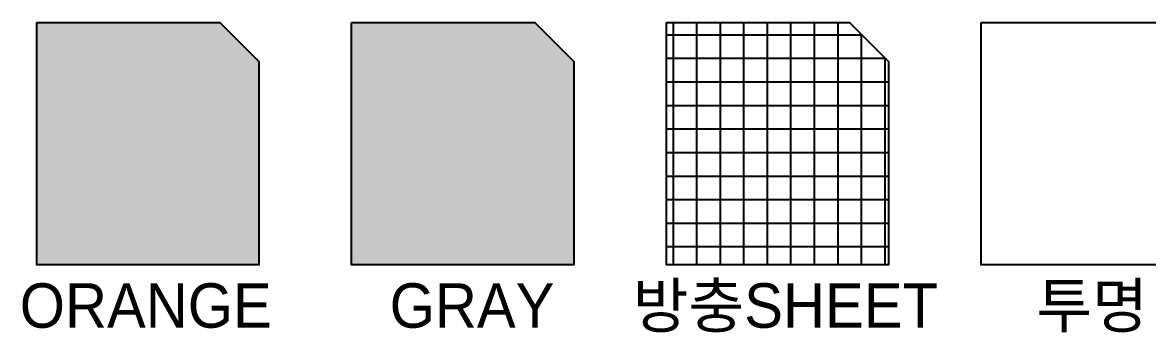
# Model space of a CAD drawing. Header units: millimetres. Extents: x 150937 to 394412, y 327166 to 584759.
# Drawn here: x 182932 to 184857, y 453146 to 453676 of the extents above; entities that cross this region are included whole.
import ezdxf

# ---------------------------------------------------------------- set-up
doc = ezdxf.new("R2010")
doc.units = ezdxf.units.MM
doc.styles.get("Standard").update_dxf_attribs({"font": 'arial.ttf'})

# ---------------------------------------------------------------- blocks, each defined once
blk = doc.blocks.new('c3 base')
h = blk.add_hatch(color=20)
h.dxf.hatch_style = 1
h.paths.add_polyline_path([(25161.009, 16242.016), (25161.009, 16763.156), (25061.009, 16863.156), (24591.317, 16863.156), (24591.317, 16242.016)])
h = blk.add_hatch(color=252)
h.dxf.hatch_style = 1
h.paths.add_polyline_path([(25398.817, 16242.016), (25968.509, 16242.016), (25968.509, 16763.156), (25868.509, 16863.156), (25398.817, 16863.156)])
h = blk.add_hatch()
h.set_pattern_fill('NET', color=3, scale=19)
h.set_pattern_definition([(0, (21058.51, 14732.437), (0, 60.325), []), (90, (21058.51, 14732.437), (-60.325, 4e-15), [])])
h.paths.add_polyline_path([(26776.009, 16763.156), (26676.009, 16863.156), (26206.317, 16863.156), (26206.317, 16242.016), (26776.009, 16242.016)])
for points in [[(24591.317, 16863.156), (25061.009, 16863.156), (25161.009, 16763.156), (25161.009, 16242.016), (24591.317, 16242.016)], [(25398.817, 16863.156), (25868.509, 16863.156), (25968.509, 16763.156), (25968.509, 16242.016), (25398.817, 16242.016)], [(26206.317, 16863.156), (26676.009, 16863.156), (26776.009, 16763.156), (26776.009, 16242.016), (26206.317, 16242.016)], [(27013.817, 16863.156), (27483.509, 16863.156), (27583.509, 16763.156), (27583.509, 16242.016), (27013.817, 16242.016)]]:
    blk.add_lwpolyline(points, close=True)
at = {"char_height": 114, "attachment_point": 1}
for s, insert in [('{\\fGulim|b0|i0|c129|p50;ORANGE}', (24547.867, 16194.732)), ('{\\fGulim|b0|i0|c129|p50;GRAY}', (25496.55, 16194.732)), ('{\\fGulim|b0|i0|c129|p50;방충SHEET}', (26119.665, 16194.732)), ('{\\fGulim|b0|i0|c129|p50;투명}', (27154.801, 16194.732))]:
    blk.add_mtext_dynamic_manual_height_columns(s, width=2685.01895, gutter_width=12.5, heights=[0], dxfattribs=dict(at, insert=insert))
blk = doc.blocks.new('c-3 base')
at = {"xscale": 0.6671428571428571, "yscale": 0.6671428571428571, "zscale": 0.6671428571428571}
blk.add_blockref('c3 base', (0, 0), dxfattribs=at)

msp = doc.modelspace()

# ---------------------------------------------------------------- block references
msp.add_blockref('c-3 base', (166550.366, 442425.731))

doc.saveas('drawing.dxf')
